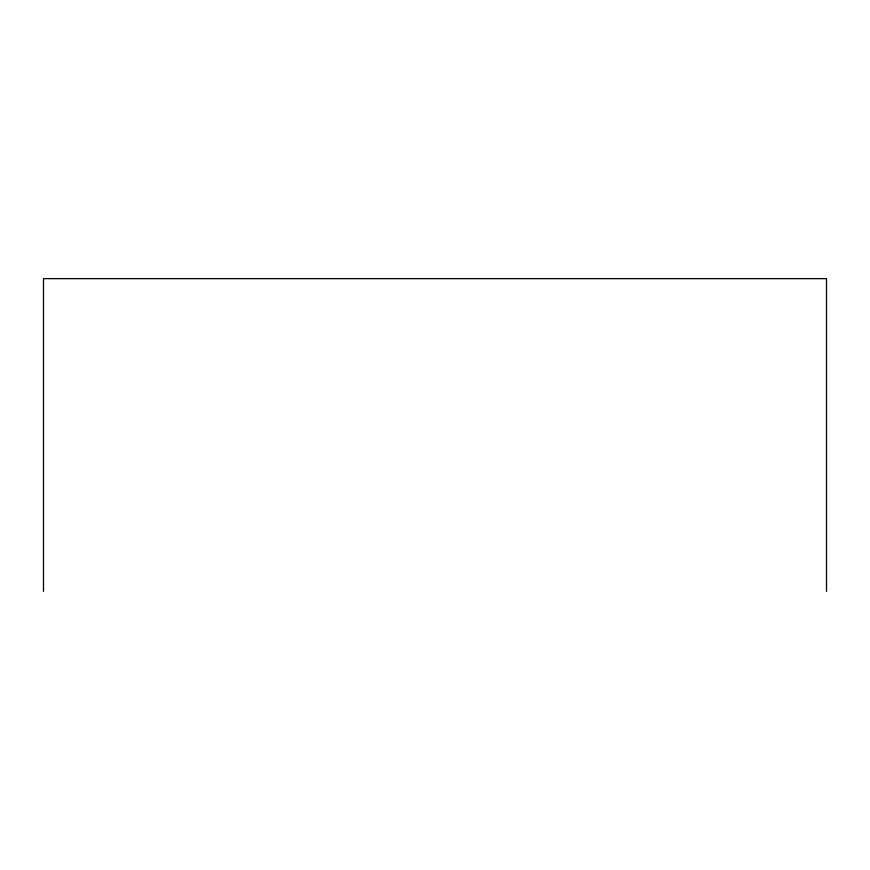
<?xml version="1.0" encoding="UTF-8"?>
<svg xmlns="http://www.w3.org/2000/svg" width="870" height="870" viewBox="0 0 870 870"><rect width="100%" height="100%" fill="white"/><g stroke="black" fill="none" stroke-linecap="round" stroke-linejoin="round"><path stroke-width="1.3" d="M826.5 591.361L826.5 278.639L43.5 278.639L43.5 591.361"/></g></svg>
